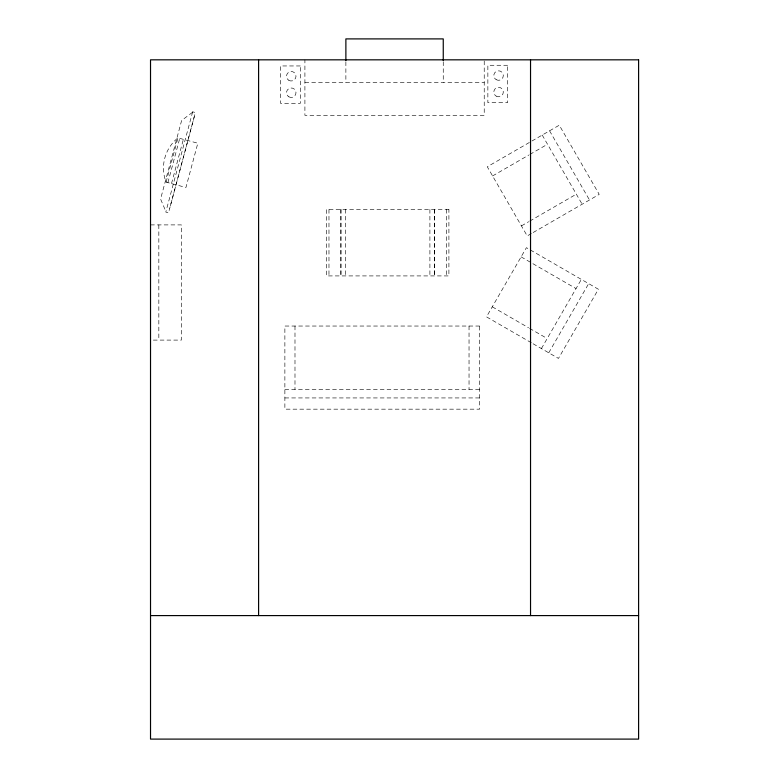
<?xml version="1.0" encoding="UTF-8"?>
<svg xmlns="http://www.w3.org/2000/svg" width="778" height="778" viewBox="0 0 778 778"><rect width="100%" height="100%" fill="white"/><g stroke="black" fill="none" stroke-linecap="round" stroke-linejoin="round"><path stroke-width="0.58" stroke-dasharray="3.89 2.92" d="M166.084 182.14L177.938 137.891L197.816 143.21L185.952 187.469L166.084 182.14A38.822 38.822 0 0 1 177.938 137.891M167.892 182.626L179.747 138.367M171.5 183.598L183.365 139.34M541.41 348.563L581.341 279.399M548.743 352.794L588.674 283.639M192.545 112.275L181.634 120.483L160.579 199.061L165.928 211.626M492.591 175.954L528.865 155.007M529.906 154.414L547.518 144.241M521.425 225.892L528.68 221.711M529.721 221.108L576.352 194.179M531.393 233.526L527.221 235.938L487.291 166.774L559.285 125.209L599.216 194.374L532.405 232.943M304.908 82.39L484.227 82.39M150.524 224.9L181.4 224.9L181.4 340.093L151.72 340.093M284.874 389.467L479.637 389.467M284.874 397.937L479.637 397.937M194.286 116.612L169.604 208.737M521.104 256.866L576.041 288.58M492.279 306.814L528.544 327.752M529.585 328.355L547.206 338.527M531.345 342.748L486.483 316.85L526.414 247.686L598.399 289.251L558.468 358.415L532.074 343.176M549.56 130.821L589.491 199.985M542.217 135.061L582.148 204.225M484.227 61.015L484.227 115.348L304.908 115.348L304.908 59.828M469.037 326.04L469.037 389.467M446.533 209.418L446.533 275.918M443.256 61.851L443.256 82.39M434.659 209.418L434.659 275.918M434.503 209.418L434.503 275.918M429.903 209.418L429.903 275.918M345.879 61.851L345.879 82.39M345.588 209.418L345.588 275.918M340.997 209.418L340.997 275.918M340.842 209.418L340.842 275.918M328.968 209.418L328.968 275.918M294.988 326.04L294.988 389.467M158.838 224.9L158.838 340.093M192.672 111.818L165.802 212.083L168.515 212.802L195.375 112.547L192.672 111.818M507.606 65.274L487.864 65.274L487.864 102.686L507.606 102.686L507.606 65.274M300.289 65.955L280.537 65.955L280.537 103.357L300.289 103.357L300.289 65.955M448.906 209.418L326.585 209.418L326.585 275.918L448.906 275.918L448.906 209.418M479.637 326.04L284.874 326.04L284.874 409.17L479.637 409.17L479.637 326.04M496.199 79.677A4.746 4.746 0 0 0 503.317 75.563A4.746 4.746 0 0 0 496.199 71.45A4.746 4.746 0 0 0 496.199 79.677M496.199 96.151A4.746 4.746 0 0 0 503.317 92.037A4.746 4.746 0 0 0 496.199 87.924A4.746 4.746 0 0 0 496.199 96.151M288.871 80.358A4.746 4.746 0 0 0 296 76.244A4.746 4.746 0 0 0 288.871 72.13A4.746 4.746 0 0 0 288.871 80.358M288.871 96.832A4.746 4.746 0 0 0 296 92.718A4.746 4.746 0 0 0 288.871 88.604A4.746 4.746 0 0 0 288.871 96.832"/><path stroke-width="1.17" d="M150.524 615.592L638.602 615.592M530.538 59.828L530.538 615.592M443.256 60.645L443.256 38.9L345.879 38.9L345.879 60.645M258.597 59.828L258.597 615.592M638.602 59.828L150.524 59.828L150.524 739.1L638.602 739.1L638.602 59.828"/></g></svg>
